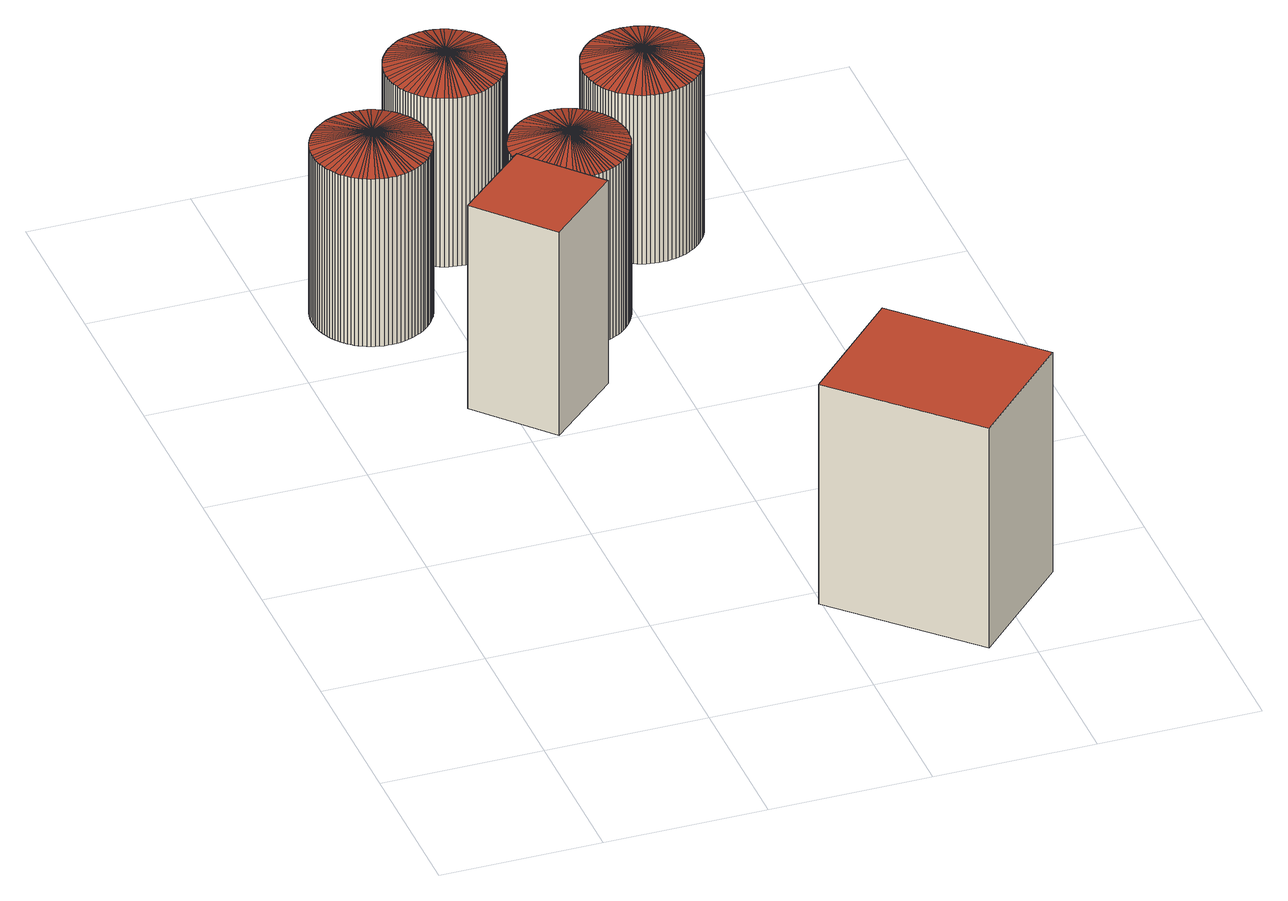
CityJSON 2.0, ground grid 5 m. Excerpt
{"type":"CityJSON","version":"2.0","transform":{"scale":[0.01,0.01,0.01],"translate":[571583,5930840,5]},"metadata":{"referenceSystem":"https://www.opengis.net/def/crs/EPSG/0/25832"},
"CityObjects":{
"building1":{"type":"Building","attributes":{"Grundfläche 2D":"9.975600","Grundhöhe NN":"5.895"},"geometry":[{"type":"Solid","lod":"3","boundaries":[[[[0,1,2,3,4]],[[5,1,0,6]],[[7,1,5,8]],[[1,7,9]],[[10,1,9,11]],[[1,10,12]],[[1,12,13]],[[1,13,14]],[[1,14,15]],[[1,15,16]],[[1,16,17]],[[1,17,18]],[[1,18,19]],[[1,19,20]],[[21,1,20,22]],[[23,1,21,24]],[[1,23,25]],[[1,25,26]],[[27,1,26,28]],[[29,1,27,30]],[[31,1,29,32]],[[33,1,31,34]],[[35,1,33,36]],[[1,35,37]],[[38,1,37,39]],[[40,1,38,41]],[[1,40,42]],[[1,42,43]],[[44,1,43,45]],[[1,44,46]],[[1,46,47]],[[1,47,48]],[[49,1,48,50]],[[51,1,49,52]],[[1,51,53]],[[1,53,54]],[[1,54,55]],[[56,1,55,57]],[[1,56,58]],[[59,1,58,60]],[[1,59,61]],[[62,1,61,63]],[[64,1,62,65]],[[66,1,64,67]],[[68,1,66,69]],[[70,1,68,71]],[[1,70,72]],[[1,72,73]],[[1,73,74]],[[1,74,75]],[[1,75,76]],[[1,76,77]],[[1,77,78]],[[1,78,79]],[[1,79,80]],[[1,80,81]],[[1,81,82]],[[1,82,83]],[[1,83,84]],[[85,1,84,86]],[[87,1,85,88]],[[1,87,89]],[[90,1,89,91]],[[1,90,92]],[[93,1,92,94]],[[95,1,93,96]],[[1,95,2]],[[97,98,4,3]],[[98,99,0,4]],[[99,100,6,0]],[[100,101,5,6]],[[101,102,8,5]],[[103,97,3,2]],[[104,105,90,91]],[[105,106,92,90]],[[106,107,94,92]],[[107,108,93,94]],[[108,109,96,93]],[[109,110,95,96]],[[110,103,2,95]],[[102,111,7,8]],[[111,112,9,7]],[[112,113,11,9]],[[113,114,10,11]],[[114,115,12,10]],[[115,116,13,12]],[[116,117,14,13]],[[117,118,15,14]],[[118,119,16,15]],[[119,120,17,16]],[[120,121,18,17]],[[121,122,19,18]],[[122,123,20,19]],[[123,124,22,20]],[[124,125,21,22]],[[125,126,24,21]],[[126,127,23,24]],[[127,128,25,23]],[[128,129,26,25]],[[129,130,28,26]],[[130,131,27,28]],[[131,132,30,27]],[[132,133,29,30]],[[133,134,32,29]],[[134,135,31,32]],[[135,136,34,31]],[[136,137,33,34]],[[137,138,36,33]],[[138,139,35,36]],[[139,140,37,35]],[[140,141,39,37]],[[141,142,38,39]],[[142,143,41,38]],[[143,144,40,41]],[[144,145,42,40]],[[145,146,43,42]],[[146,147,45,43]],[[147,148,44,45]],[[148,149,46,44]],[[149,150,47,46]],[[150,151,48,47]],[[151,152,50,48]],[[152,153,49,50]],[[153,154,52,49]],[[154,155,51,52]],[[155,156,53,51]],[[156,157,54,53]],[[157,158,55,54]],[[158,159,57,55]],[[159,160,56,57]],[[160,161,58,56]],[[161,162,60,58]],[[162,163,59,60]],[[163,164,61,59]],[[164,165,63,61]],[[165,166,62,63]],[[166,167,65,62]],[[167,168,64,65]],[[168,169,67,64]],[[169,170,66,67]],[[170,171,69,66]],[[171,172,68,69]],[[172,173,71,68]],[[173,174,70,71]],[[174,175,72,70]],[[175,176,73,72]],[[176,177,74,73]],[[177,178,75,74]],[[178,179,76,75]],[[179,180,77,76]],[[180,181,78,77]],[[181,182,79,78]],[[182,183,80,79]],[[183,184,81,80]],[[184,185,82,81]],[[185,186,83,82]],[[186,187,84,83]],[[187,188,86,84]],[[188,189,85,86]],[[189,190,88,85]],[[190,191,87,88]],[[191,192,89,87]],[[192,104,91,89]],[[106,105,104,192,191,190,189,188,187,186,185,184,183,182,181,180,179,178,177,176,175,174,173,172,171,170,169,168,167,166,165,164,163,162,161,160,159,158,157,156,155,154,153,152,151,150,149,148,147,146,145,144,143,142,141,140,139,138,137,136,135,134,133,132,131,130,129,128,127,126,125,124,123,122,121,120,119,118,117,116,115,114,113,112,111,102,101,100,99,98,97,103,110,109,108,107]]]],"semantics":{"surfaces":[{"type":"RoofSurface"},{"type":"WallSurface"},{"type":"GroundSurface"}],"values":[[0,0,0,0,0,0,0,0,0,0,0,0,0,0,0,0,0,0,0,0,0,0,0,0,0,0,0,0,0,0,0,0,0,0,0,0,0,0,0,0,0,0,0,0,0,0,0,0,0,0,0,0,0,0,0,0,0,0,0,0,0,0,0,0,0,0,0,1,1,1,1,1,1,1,1,1,1,1,1,1,1,1,1,1,1,1,1,1,1,1,1,1,1,1,1,1,1,1,1,1,1,1,1,1,1,1,1,1,1,1,1,1,1,1,1,1,1,1,1,1,1,1,1,1,1,1,1,1,1,1,1,1,1,1,1,1,1,1,1,1,1,1,1,1,1,1,1,1,1,1,1,1,1,1,1,1,1,1,1,1,1,1,1,2]]}}]},
"building2":{"type":"Building","attributes":{"Grundfläche 2D":"8.872752","Grundhöhe NN":"5.458"},"geometry":[{"type":"Solid","lod":"3","boundaries":[[[[193,194,195,196]],[[197,198,196,195]],[[198,199,193,196]],[[199,200,194,193]],[[200,197,195,194]],[[200,199,198,197]]]],"semantics":{"surfaces":[{"type":"RoofSurface"},{"type":"WallSurface"},{"type":"GroundSurface"}],"values":[[0,1,1,1,1,2]]}}]},
"building3":{"type":"Building","attributes":{"Grundfläche 2D":"9.975532","Grundhöhe NN":"5.863"},"geometry":[{"type":"Solid","lod":"3","boundaries":[[[[201,202,203,204,205]],[[206,202,201,207]],[[208,202,206,209]],[[202,208,210]],[[211,202,210,212]],[[202,211,213]],[[202,213,214]],[[202,214,215]],[[202,215,216]],[[202,216,217]],[[202,217,218]],[[202,218,219]],[[202,219,220]],[[221,202,220,222]],[[223,202,221,224]],[[225,202,223,226]],[[202,225,227]],[[228,202,227,229]],[[230,202,228,231]],[[232,202,230,233]],[[234,202,232,235]],[[236,202,234,237]],[[202,236,238]],[[239,202,238,240]],[[241,202,239,242]],[[202,241,243]],[[244,202,243,245]],[[202,244,246]],[[202,246,247]],[[202,247,248]],[[202,248,249]],[[250,202,249,251]],[[252,202,250,253]],[[202,252,254]],[[202,254,255]],[[202,255,256]],[[202,256,257]],[[202,257,258]],[[259,202,258,260]],[[202,259,261]],[[202,261,262]],[[263,202,262,264]],[[265,202,263,266]],[[267,202,265,268]],[[269,202,267,270]],[[271,202,269,272]],[[202,271,273]],[[202,273,274]],[[202,274,275]],[[202,275,276]],[[202,276,277]],[[202,277,278]],[[202,278,279]],[[280,202,279,281]],[[202,280,282]],[[283,202,282,284]],[[202,283,285]],[[286,202,285,287]],[[288,202,286,289]],[[202,288,290]],[[291,202,290,292]],[[202,291,293]],[[294,202,293,295]],[[296,202,294,297]],[[202,296,203]],[[298,299,205,204]],[[299,300,201,205]],[[300,301,207,201]],[[301,302,206,207]],[[302,303,209,206]],[[304,298,204,203]],[[305,306,291,292]],[[306,307,293,291]],[[307,308,295,293]],[[308,309,294,295]],[[309,310,297,294]],[[310,311,296,297]],[[311,304,203,296]],[[303,312,208,209]],[[312,313,210,208]],[[313,314,212,210]],[[314,315,211,212]],[[315,316,213,211]],[[316,317,214,213]],[[317,318,215,214]],[[318,319,216,215]],[[319,320,217,216]],[[320,321,218,217]],[[321,322,219,218]],[[322,323,220,219]],[[323,324,222,220]],[[324,325,221,222]],[[325,326,224,221]],[[326,327,223,224]],[[327,328,226,223]],[[328,329,225,226]],[[329,330,227,225]],[[330,331,229,227]],[[331,332,228,229]],[[332,333,231,228]],[[333,334,230,231]],[[334,335,233,230]],[[335,336,232,233]],[[336,337,235,232]],[[337,338,234,235]],[[338,339,237,234]],[[339,340,236,237]],[[340,341,238,236]],[[341,342,240,238]],[[342,343,239,240]],[[343,344,242,239]],[[344,345,241,242]],[[345,346,243,241]],[[346,347,245,243]],[[347,348,244,245]],[[348,349,246,244]],[[349,350,247,246]],[[350,351,248,247]],[[351,352,249,248]],[[352,353,251,249]],[[353,354,250,251]],[[354,355,253,250]],[[355,356,252,253]],[[356,357,254,252]],[[357,358,255,254]],[[358,359,256,255]],[[359,360,257,256]],[[360,361,258,257]],[[361,362,260,258]],[[362,363,259,260]],[[363,364,261,259]],[[364,365,262,261]],[[365,366,264,262]],[[366,367,263,264]],[[367,368,266,263]],[[368,369,265,266]],[[369,370,268,265]],[[370,371,267,268]],[[371,372,270,267]],[[372,373,269,270]],[[373,374,272,269]],[[374,375,271,272]],[[375,376,273,271]],[[376,377,274,273]],[[377,378,275,274]],[[378,379,276,275]],[[379,380,277,276]],[[380,381,278,277]],[[381,382,279,278]],[[382,383,281,279]],[[383,384,280,281]],[[384,385,282,280]],[[385,386,284,282]],[[386,387,283,284]],[[387,388,285,283]],[[388,389,287,285]],[[389,390,286,287]],[[390,391,289,286]],[[391,392,288,289]],[[392,393,290,288]],[[393,305,292,290]],[[393,392,391,390,389,388,387,386,385,384,383,382,381,380,379,378,377,376,375,374,373,372,371,370,369,368,367,366,365,364,363,362,361,360,359,358,357,356,355,354,353,352,351,350,349,348,347,346,345,344,343,342,341,340,339,338,337,336,335,334,333,332,331,330,329,328,327,326,325,324,323,322,321,320,319,318,317,316,315,314,313,312,303,302,301,300,299,298,304,311,310,309,308,307,306,305]]]],"semantics":{"surfaces":[{"type":"RoofSurface"},{"type":"WallSurface"},{"type":"GroundSurface"}],"values":[[0,0,0,0,0,0,0,0,0,0,0,0,0,0,0,0,0,0,0,0,0,0,0,0,0,0,0,0,0,0,0,0,0,0,0,0,0,0,0,0,0,0,0,0,0,0,0,0,0,0,0,0,0,0,0,0,0,0,0,0,0,0,0,0,0,1,1,1,1,1,1,1,1,1,1,1,1,1,1,1,1,1,1,1,1,1,1,1,1,1,1,1,1,1,1,1,1,1,1,1,1,1,1,1,1,1,1,1,1,1,1,1,1,1,1,1,1,1,1,1,1,1,1,1,1,1,1,1,1,1,1,1,1,1,1,1,1,1,1,1,1,1,1,1,1,1,1,1,1,1,1,1,1,1,1,1,1,1,1,1,1,2]]}}]},
"building4":{"type":"Building","attributes":{"Grundfläche 2D":"9.975741","Grundhöhe NN":"5.904"},"geometry":[{"type":"Solid","lod":"3","boundaries":[[[[394,395,396,397,398]],[[395,394,399]],[[400,395,399,401]],[[395,400,402]],[[403,395,402,404]],[[405,395,403,406]],[[395,405,407]],[[395,407,408]],[[395,408,409]],[[395,409,410]],[[395,410,411]],[[395,411,412]],[[395,412,413]],[[414,395,413,415]],[[416,395,414,417]],[[418,395,416,419]],[[395,418,420]],[[421,395,420,422]],[[423,395,421,424]],[[425,395,423,426]],[[427,395,425,428]],[[429,395,427,430]],[[395,429,431]],[[432,395,431,433]],[[395,432,434]],[[395,434,435]],[[436,395,435,437]],[[438,395,436,439]],[[395,438,440]],[[395,440,441]],[[395,441,442]],[[395,442,443]],[[395,443,444]],[[395,444,445]],[[395,445,446]],[[395,446,447]],[[395,447,448]],[[395,448,449]],[[395,449,450]],[[451,395,450,452]],[[395,451,453]],[[454,395,453,455]],[[395,454,456]],[[457,395,456,458]],[[459,395,457,460]],[[461,395,459,462]],[[463,395,461,464]],[[465,395,463,466]],[[395,465,467]],[[395,467,468]],[[395,468,469]],[[395,469,470]],[[395,470,471]],[[395,471,472]],[[395,472,473]],[[395,473,474]],[[395,474,475]],[[395,475,476]],[[395,476,477]],[[395,477,478]],[[395,478,479]],[[395,479,480]],[[395,480,481]],[[482,395,481,483]],[[395,482,484]],[[395,484,485]],[[486,395,485,487]],[[488,395,486,489]],[[396,395,488,490]],[[491,492,398,397]],[[492,493,394,398]],[[493,494,399,394]],[[494,495,401,399]],[[495,496,400,401]],[[497,491,397,396]],[[498,499,485,484]],[[499,500,487,485]],[[500,501,486,487]],[[501,502,489,486]],[[502,503,488,489]],[[503,504,490,488]],[[504,497,396,490]],[[496,505,402,400]],[[505,506,404,402]],[[506,507,403,404]],[[507,508,406,403]],[[508,509,405,406]],[[509,510,407,405]],[[510,511,408,407]],[[511,512,409,408]],[[512,513,410,409]],[[513,514,411,410]],[[514,515,412,411]],[[515,516,413,412]],[[516,517,415,413]],[[517,518,414,415]],[[518,519,417,414]],[[519,520,416,417]],[[520,521,419,416]],[[521,522,418,419]],[[522,523,420,418]],[[523,524,422,420]],[[524,525,421,422]],[[525,526,424,421]],[[526,527,423,424]],[[527,528,426,423]],[[528,529,425,426]],[[529,530,428,425]],[[530,531,427,428]],[[531,532,430,427]],[[532,533,429,430]],[[533,534,431,429]],[[534,535,433,431]],[[535,536,432,433]],[[536,537,434,432]],[[537,538,435,434]],[[538,539,437,435]],[[539,540,436,437]],[[540,541,439,436]],[[541,542,438,439]],[[542,543,440,438]],[[543,544,441,440]],[[544,545,442,441]],[[545,546,443,442]],[[546,547,444,443]],[[547,548,445,444]],[[548,549,446,445]],[[549,550,447,446]],[[550,551,448,447]],[[551,552,449,448]],[[552,553,450,449]],[[553,554,452,450]],[[554,555,451,452]],[[555,556,453,451]],[[556,557,455,453]],[[557,558,454,455]],[[558,559,456,454]],[[559,560,458,456]],[[560,561,457,458]],[[561,562,460,457]],[[562,563,459,460]],[[563,564,462,459]],[[564,565,461,462]],[[565,566,464,461]],[[566,567,463,464]],[[567,568,466,463]],[[568,569,465,466]],[[569,570,467,465]],[[570,571,468,467]],[[571,572,469,468]],[[572,573,470,469]],[[573,574,471,470]],[[574,575,472,471]],[[575,576,473,472]],[[576,577,474,473]],[[577,578,475,474]],[[578,579,476,475]],[[579,580,477,476]],[[580,581,478,477]],[[581,582,479,478]],[[582,583,480,479]],[[583,584,481,480]],[[584,585,483,481]],[[585,586,482,483]],[[586,498,484,482]],[[499,498,586,585,584,583,582,581,580,579,578,577,576,575,574,573,572,571,570,569,568,567,566,565,564,563,562,561,560,559,558,557,556,555,554,553,552,551,550,549,548,547,546,545,544,543,542,541,540,539,538,537,536,535,534,533,532,531,530,529,528,527,526,525,524,523,522,521,520,519,518,517,516,515,514,513,512,511,510,509,508,507,506,505,496,495,494,493,492,491,497,504,503,502,501,500]]]],"semantics":{"surfaces":[{"type":"RoofSurface"},{"type":"WallSurface"},{"type":"GroundSurface"}],"values":[[0,0,0,0,0,0,0,0,0,0,0,0,0,0,0,0,0,0,0,0,0,0,0,0,0,0,0,0,0,0,0,0,0,0,0,0,0,0,0,0,0,0,0,0,0,0,0,0,0,0,0,0,0,0,0,0,0,0,0,0,0,0,0,0,0,0,0,0,0,1,1,1,1,1,1,1,1,1,1,1,1,1,1,1,1,1,1,1,1,1,1,1,1,1,1,1,1,1,1,1,1,1,1,1,1,1,1,1,1,1,1,1,1,1,1,1,1,1,1,1,1,1,1,1,1,1,1,1,1,1,1,1,1,1,1,1,1,1,1,1,1,1,1,1,1,1,1,1,1,1,1,1,1,1,1,1,1,1,1,1,1,1,1,1,1,2]]}}]},
"building5":{"type":"Building","attributes":{"Grundfläche 2D":"23.120200","Grundhöhe NN":"5.020"},"geometry":[{"type":"Solid","lod":"3","boundaries":[[[[587,588,589,590]],[[591,592,590,589]],[[592,593,587,590]],[[593,594,588,587]],[[594,591,589,588]],[[594,593,592,591]]]],"semantics":{"surfaces":[{"type":"RoofSurface"},{"type":"WallSurface"},{"type":"GroundSurface"}],"values":[[0,1,1,1,1,2]]}}]},
"building6":{"type":"Building","attributes":{"Grundfläche 2D":"9.975528","Grundhöhe NN":"5.947"},"geometry":[{"type":"Solid","lod":"3","boundaries":[[[[595,596,597,598]],[[599,595,598,600]],[[601,595,599,602]],[[595,601,603]],[[604,595,603,605]],[[595,604,606]],[[607,595,606,608]],[[595,607,609]],[[595,609,610]],[[595,610,611]],[[595,611,612]],[[595,612,613]],[[595,613,614]],[[615,595,614,616]],[[617,595,615,618]],[[619,595,617,620]],[[621,595,619,622]],[[623,595,621,624]],[[595,623,625]],[[626,595,625,627]],[[595,626,628]],[[629,595,628,630]],[[631,595,629,632]],[[595,631,633]],[[634,595,633,635]],[[636,595,634,637]],[[638,595,636,639]],[[595,638,640]],[[595,640,641]],[[595,641,642]],[[595,642,643]],[[595,643,644]],[[645,595,644,646]],[[595,645,647]],[[595,647,648]],[[649,595,648,650]],[[595,649,651]],[[595,651,652]],[[595,652,653]],[[654,595,653,655]],[[656,595,654,657]],[[658,595,656,659]],[[660,595,658,661]],[[662,595,660,663]],[[664,595,662,665]],[[595,664,666]],[[667,595,666,668]],[[595,667,669]],[[595,669,670]],[[595,670,671]],[[595,671,672]],[[595,672,673]],[[674,595,673,675]],[[676,595,674,677]],[[595,676,678]],[[595,678,679]],[[595,679,680]],[[681,595,680,682]],[[595,681,683]],[[595,683,684]],[[595,684,685]],[[686,595,685,687]],[[688,595,686,689]],[[690,595,688,691]],[[595,690,596]],[[692,693,598,597]],[[693,694,600,598]],[[694,695,599,600]],[[695,696,602,599]],[[696,697,601,602]],[[698,692,597,596]],[[699,700,687,685]],[[700,701,686,687]],[[701,702,689,686]],[[702,703,688,689]],[[703,704,691,688]],[[704,705,690,691]],[[705,698,596,690]],[[697,706,603,601]],[[706,707,605,603]],[[707,708,604,605]],[[708,709,606,604]],[[709,710,608,606]],[[710,711,607,608]],[[711,712,609,607]],[[712,713,610,609]],[[713,714,611,610]],[[714,715,612,611]],[[715,716,613,612]],[[716,717,614,613]],[[717,718,616,614]],[[718,719,615,616]],[[719,720,618,615]],[[720,721,617,618]],[[721,722,620,617]],[[722,723,619,620]],[[723,724,622,619]],[[724,725,621,622]],[[725,726,624,621]],[[726,727,623,624]],[[727,728,625,623]],[[728,729,627,625]],[[729,730,626,627]],[[730,731,628,626]],[[731,732,630,628]],[[732,733,629,630]],[[733,734,632,629]],[[734,735,631,632]],[[735,736,633,631]],[[736,737,635,633]],[[737,738,634,635]],[[738,739,637,634]],[[739,740,636,637]],[[740,741,639,636]],[[741,742,638,639]],[[742,743,640,638]],[[743,744,641,640]],[[744,745,642,641]],[[745,746,643,642]],[[746,747,644,643]],[[747,748,646,644]],[[748,749,645,646]],[[749,750,647,645]],[[750,751,648,647]],[[751,752,650,648]],[[752,753,649,650]],[[753,754,651,649]],[[754,755,652,651]],[[755,756,653,652]],[[756,757,655,653]],[[757,758,654,655]],[[758,759,657,654]],[[759,760,656,657]],[[760,761,659,656]],[[761,762,658,659]],[[762,763,661,658]],[[763,764,660,661]],[[764,765,663,660]],[[765,766,662,663]],[[766,767,665,662]],[[767,768,664,665]],[[768,769,666,664]],[[769,770,668,666]],[[770,771,667,668]],[[771,772,669,667]],[[772,773,670,669]],[[773,774,671,670]],[[774,775,672,671]],[[775,776,673,672]],[[776,777,675,673]],[[777,778,674,675]],[[778,779,677,674]],[[779,780,676,677]],[[780,781,678,676]],[[781,782,679,678]],[[782,783,680,679]],[[783,784,682,680]],[[784,785,681,682]],[[785,786,683,681]],[[786,787,684,683]],[[787,699,685,684]],[[785,784,783,782,781,780,779,778,777,776,775,774,773,772,771,770,769,768,767,766,765,764,763,762,761,760,759,758,757,756,755,754,753,752,751,750,749,748,747,746,745,744,743,742,741,740,739,738,737,736,735,734,733,732,731,730,729,728,727,726,725,724,723,722,721,720,719,718,717,716,715,714,713,712,711,710,709,708,707,706,697,696,695,694,693,692,698,705,704,703,702,701,700,699,787,786]]]],"semantics":{"surfaces":[{"type":"RoofSurface"},{"type":"WallSurface"},{"type":"GroundSurface"}],"values":[[0,0,0,0,0,0,0,0,0,0,0,0,0,0,0,0,0,0,0,0,0,0,0,0,0,0,0,0,0,0,0,0,0,0,0,0,0,0,0,0,0,0,0,0,0,0,0,0,0,0,0,0,0,0,0,0,0,0,0,0,0,0,0,0,0,1,1,1,1,1,1,1,1,1,1,1,1,1,1,1,1,1,1,1,1,1,1,1,1,1,1,1,1,1,1,1,1,1,1,1,1,1,1,1,1,1,1,1,1,1,1,1,1,1,1,1,1,1,1,1,1,1,1,1,1,1,1,1,1,1,1,1,1,1,1,1,1,1,1,1,1,1,1,1,1,1,1,1,1,1,1,1,1,1,1,1,1,1,1,1,1,2]]}}]}
},
"vertices":[
[215,2336,665],[251,2159,714],[244,2339,665],[234,2339,665],[224,2338,665],[194,2331,665],[204,2334,665],[173,2323,665],[184,2327,665],[163,2318,665],[143,2305,665],[153,2312,665],[133,2297,665],[124,2289,665],[116,2280,665],[107,2271,665],[100,2260,665],[93,2249,665],[87,2238,665],[82,2226,665],[78,2214,665],[72,2189,665],[75,2202,665],[70,2164,665],[71,2177,665],[70,2152,665],[71,2140,665],[75,2117,665],[73,2129,665],[82,2096,665],[78,2107,665],[91,2077,665],[86,2086,665],[101,2060,665],[96,2068,665],[113,2044,665],[107,2052,665],[120,2037,665],[136,2022,665],[128,2029,665],[155,2009,665],[145,2015,665],[165,2003,665],[176,1998,665],[199,1990,665],[187,1993,665],[211,1987,665],[224,1984,665],[236,1983,665],[262,1983,665],[249,1983,665],[288,1987,665],[275,1985,665],[300,1990,665],[312,1995,665],[323,1999,665],[345,2011,665],[334,2005,665],[355,2018,665],[372,2033,665],[364,2025,665],[380,2041,665],[394,2058,665],[387,2050,665],[405,2075,665],[399,2067,665],[413,2093,665],[409,2084,665],[420,2112,665],[417,2103,665],[424,2134,665],[422,2123,665],[426,2145,665],[426,2156,665],[426,2168,665],[425,2180,665],[424,2192,665],[421,2204,665],[418,2216,665],[413,2228,665],[408,2240,665],[402,2251,665],[395,2262,665],[387,2272,665],[379,2282,665],[361,2299,665],[370,2291,665],[340,2314,665],[351,2307,665],[330,2320,665],[308,2329,665],[319,2325,665],[297,2333,665],[275,2337,665],[286,2335,665],[254,2339,665],[265,2338,665],[234,2339,89],[224,2338,89],[215,2336,89],[204,2334,89],[194,2331,89],[184,2327,89],[244,2339,89],[319,2325,89],[308,2329,89],[297,2333,89],[286,2335,89],[275,2337,89],[265,2338,89],[254,2339,89],[173,2323,89],[163,2318,89],[153,2312,89],[143,2305,89],[133,2297,89],[124,2289,89],[116,2280,89],[107,2271,89],[100,2260,89],[93,2249,89],[87,2238,89],[82,2226,89],[78,2214,89],[75,2202,89],[72,2189,89],[71,2177,89],[70,2164,89],[70,2152,89],[71,2140,89],[73,2129,89],[75,2117,89],[78,2107,89],[82,2096,89],[86,2086,89],[91,2077,89],[96,2068,89],[101,2060,89],[107,2052,89],[113,2044,89],[120,2037,89],[128,2029,89],[136,2022,89],[145,2015,89],[155,2009,89],[165,2003,89],[176,1998,89],[187,1993,89],[199,1990,89],[211,1987,89],[224,1984,89],[236,1983,89],[249,1983,89],[262,1983,89],[275,1985,89],[288,1987,89],[300,1990,89],[312,1995,89],[323,1999,89],[334,2005,89],[345,2011,89],[355,2018,89],[364,2025,89],[372,2033,89],[380,2041,89],[387,2050,89],[394,2058,89],[399,2067,89],[405,2075,89],[409,2084,89],[413,2093,89],[417,2103,89],[420,2112,89],[422,2123,89],[424,2134,89],[426,2145,89],[426,2156,89],[426,2168,89],[425,2180,89],[424,2192,89],[421,2204,89],[418,2216,89],[413,2228,89],[408,2240,89],[402,2251,89],[395,2262,89],[387,2272,89],[379,2282,89],[370,2291,89],[361,2299,89],[351,2307,89],[340,2314,89],[330,2320,89],
[562,1443,745],[783,1646,745],[584,1864,745],[362,1662,745],[584,1864,46],[362,1662,46],[562,1443,46],[783,1646,46],
[551,2654,665],[587,2477,714],[580,2657,665],[570,2656,665],[561,2655,665],[530,2648,665],[541,2651,665],[509,2640,665],[520,2645,665],[499,2635,665],[479,2622,665],[489,2629,665],[470,2615,665],[460,2607,665],[452,2598,665],[444,2588,665],[436,2578,665],[429,2567,665],[423,2555,665],[418,2543,665],[411,2519,665],[414,2531,665],[407,2494,665],[408,2507,665],[406,2470,665],[406,2482,665],[407,2458,665],[411,2435,665],[409,2446,665],[418,2414,665],[415,2424,665],[427,2395,665],[422,2404,665],[437,2378,665],[432,2386,665],[449,2362,665],[443,2370,665],[456,2354,665],[472,2339,665],[464,2347,665],[491,2326,665],[481,2333,665],[501,2321,665],[523,2311,665],[512,2315,665],[535,2307,665],[547,2304,665],[560,2302,665],[572,2300,665],[598,2301,665],[585,2300,665],[624,2304,665],[611,2302,665],[636,2308,665],[648,2312,665],[659,2317,665],[670,2322,665],[681,2329,665],[700,2343,665],[691,2336,665],[708,2350,665],[716,2359,665],[730,2375,665],[723,2367,665],[741,2393,665],[736,2384,665],[749,2411,665],[745,2402,665],[756,2430,665],[753,2420,665],[760,2451,665],[758,2440,665],[762,2462,665],[762,2474,665],[762,2486,665],[761,2497,665],[760,2509,665],[757,2522,665],[754,2534,665],[744,2557,665],[749,2546,665],[738,2568,665],[724,2590,665],[731,2579,665],[715,2599,665],[697,2617,665],[706,2608,665],[676,2631,665],[687,2624,665],[666,2637,665],[644,2646,665],[655,2642,665],[633,2650,665],[611,2655,665],[622,2653,665],[590,2657,665],[601,2656,665],[570,2656,86],[561,2655,86],[551,2654,86],[541,2651,86],[530,2648,86],[520,2645,86],[580,2657,86],[655,2642,86],[644,2646,86],[633,2650,86],[622,2653,86],[611,2655,86],[601,2656,86],[590,2657,86],[509,2640,86],[499,2635,86],[489,2629,86],[479,2622,86],[470,2615,86],[460,2607,86],[452,2598,86],[444,2588,86],[436,2578,86],[429,2567,86],[423,2555,86],[418,2543,86],[414,2531,86],[411,2519,86],[408,2507,86],[407,2494,86],[406,2482,86],[406,2470,86],[407,2458,86],[409,2446,86],[411,2435,86],[415,2424,86],[418,2414,86],[422,2404,86],[427,2395,86],[432,2386,86],[437,2378,86],[443,2370,86],[449,2362,86],[456,2354,86],[464,2347,86],[472,2339,86],[481,2333,86],[491,2326,86],[501,2321,86],[512,2315,86],[523,2311,86],[535,2307,86],[547,2304,86],[560,2302,86],[572,2300,86],[585,2300,86],[598,2301,86],[611,2302,86],[624,2304,86],[636,2308,86],[648,2312,86],[659,2317,86],[670,2322,86],[681,2329,86],[691,2336,86],[700,2343,86],[708,2350,86],[716,2359,86],[723,2367,86],[730,2375,86],[736,2384,86],[741,2393,86],[745,2402,86],[749,2411,86],[753,2420,86],[756,2430,86],[758,2440,86],[760,2451,86],[762,2462,86],[762,2474,86],[762,2486,86],[761,2497,86],[760,2509,86],[757,2522,86],[754,2534,86],[749,2546,86],[744,2557,86],[738,2568,86],[731,2579,86],[724,2590,86],[715,2599,86],[706,2608,86],[697,2617,86],[687,2624,86],[676,2631,86],[666,2637,86],
[744,2137,675],[780,1961,724],[774,2141,675],[764,2140,675],[754,2139,675],[734,2135,675],[713,2129,675],[724,2132,675],[703,2124,675],[683,2113,675],[693,2119,675],[663,2099,675],[673,2106,675],[654,2090,675],[645,2081,675],[637,2072,675],[630,2061,675],[623,2050,675],[617,2039,675],[612,2027,675],[604,2003,675],[608,2015,675],[600,1978,675],[602,1990,675],[600,1954,675],[600,1966,675],[601,1942,675],[605,1919,675],[603,1930,675],[612,1897,675],[608,1908,675],[620,1878,675],[616,1888,675],[631,1861,675],[626,1870,675],[643,1846,675],[637,1853,675],[650,1838,675],[666,1823,675],[658,1830,675],[675,1817,675],[685,1810,675],[706,1799,675],[695,1804,675],[729,1791,675],[717,1795,675],[741,1788,675],[753,1786,675],[766,1784,675],[779,1784,675],[792,1784,675],[805,1786,675],[817,1788,675],[829,1792,675],[841,1796,675],[853,1801,675],[864,1806,675],[884,1819,675],[874,1812,675],[894,1827,675],[910,1842,675],[902,1834,675],[917,1851,675],[929,1868,675],[923,1859,675],[939,1886,675],[934,1877,675],[946,1904,675],[943,1894,675],[952,1924,675],[949,1914,675],[955,1946,675],[954,1935,675],[956,1958,675],[956,1969,675],[955,1981,675],[953,1993,675],[951,2005,675],[947,2017,675],[943,2029,675],[938,2041,675],[932,2052,675],[925,2063,675],[917,2074,675],[909,2083,675],[900,2092,675],[890,2101,675],[880,2108,675],[859,2121,675],[870,2115,675],[848,2126,675],[837,2130,675],[816,2137,675],[826,2134,675],[794,2140,675],[805,2138,675],[784,2140,675],[764,2140,90],[754,2139,90],[744,2137,90],[734,2135,90],[724,2132,90],[713,2129,90],[774,2141,90],[848,2126,90],[837,2130,90],[826,2134,90],[816,2137,90],[805,2138,90],[794,2140,90],[784,2140,90],[703,2124,90],[693,2119,90],[683,2113,90],[673,2106,90],[663,2099,90],[654,2090,90],[645,2081,90],[637,2072,90],[630,2061,90],[623,2050,90],[617,2039,90],[612,2027,90],[608,2015,90],[604,2003,90],[602,1990,90],[600,1978,90],[600,1966,90],[600,1954,90],[601,1942,90],[603,1930,90],[605,1919,90],[608,1908,90],[612,1897,90],[616,1888,90],[620,1878,90],[626,1870,90],[631,1861,90],[637,1853,90],[643,1846,90],[650,1838,90],[658,1830,90],[666,1823,90],[675,1817,90],[685,1810,90],[695,1804,90],[706,1799,90],[717,1795,90],[729,1791,90],[741,1788,90],[753,1786,90],[766,1784,90],[779,1784,90],[792,1784,90],[805,1786,90],[817,1788,90],[829,1792,90],[841,1796,90],[853,1801,90],[864,1806,90],[874,1812,90],[884,1819,90],[894,1827,90],[902,1834,90],[910,1842,90],[917,1851,90],[923,1859,90],[929,1868,90],[934,1877,90],[939,1886,90],[943,1894,90],[946,1904,90],[949,1914,90],[952,1924,90],[954,1935,90],[955,1946,90],[956,1958,90],[956,1969,90],[955,1981,90],[953,1993,90],[951,2005,90],[947,2017,90],[943,2029,90],[938,2041,90],[932,2052,90],[925,2063,90],[917,2074,90],[909,2083,90],[900,2092,90],[890,2101,90],[880,2108,90],[870,2115,90],[859,2121,90],
[1374,67,758],[1676,373,758],[1294,751,758],[992,444,758],[1294,751,2],[992,444,2],[1374,67,2],[1676,373,2],
[1119,2288,724],[1112,2468,675],[1102,2468,675],[1093,2467,675],[1072,2463,675],[1083,2465,675],[1052,2456,675],[1062,2460,675],[1042,2452,675],[1021,2441,675],[1031,2446,675],[1011,2434,675],[992,2418,675],[1002,2426,675],[984,2409,675],[976,2399,675],[968,2389,675],[961,2378,675],[955,2367,675],[950,2355,675],[943,2330,675],[946,2343,675],[939,2306,675],[940,2318,675],[938,2281,675],[938,2293,675],[941,2258,675],[939,2269,675],[947,2236,675],[944,2246,675],[950,2225,675],[959,2206,675],[954,2215,675],[964,2197,675],[975,2181,675],[969,2189,675],[989,2166,675],[981,2173,675],[996,2158,675],[1014,2144,675],[1005,2151,675],[1033,2132,675],[1023,2138,675],[1056,2122,675],[1044,2127,675],[1067,2118,675],[1079,2116,675],[1092,2113,675],[1105,2112,675],[1117,2112,675],[1143,2114,675],[1130,2112,675],[1156,2116,675],[1168,2119,675],[1192,2128,675],[1180,2123,675],[1203,2134,675],[1213,2140,675],[1223,2147,675],[1241,2162,675],[1232,2154,675],[1255,2178,675],[1248,2170,675],[1268,2196,675],[1262,2187,675],[1277,2213,675],[1273,2204,675],[1285,2232,675],[1281,2222,675],[1290,2252,675],[1288,2241,675],[1293,2263,675],[1294,2285,675],[1294,2274,675],[1294,2297,675],[1294,2309,675],[1292,2321,675],[1289,2333,675],[1286,2345,675],[1276,2369,675],[1281,2357,675],[1263,2391,675],[1270,2380,675],[1256,2401,675],[1247,2411,675],[1238,2420,675],[1219,2436,675],[1229,2428,675],[1208,2442,675],[1198,2449,675],[1187,2454,675],[1165,2461,675],[1176,2458,675],[1143,2466,675],[1154,2464,675],[1122,2468,675],[1133,2467,675],[1102,2468,95],[1093,2467,95],[1083,2465,95],[1072,2463,95],[1062,2460,95],[1052,2456,95],[1112,2468,95],[1187,2454,95],[1176,2458,95],[1165,2461,95],[1154,2464,95],[1143,2466,95],[1133,2467,95],[1122,2468,95],[1042,2452,95],[1031,2446,95],[1021,2441,95],[1011,2434,95],[1002,2426,95],[992,2418,95],[984,2409,95],[976,2399,95],[968,2389,95],[961,2378,95],[955,2367,95],[950,2355,95],[946,2343,95],[943,2330,95],[940,2318,95],[939,2306,95],[938,2293,95],[938,2281,95],[939,2269,95],[941,2258,95],[944,2246,95],[947,2236,95],[950,2225,95],[954,2215,95],[959,2206,95],[964,2197,95],[969,2189,95],[975,2181,95],[981,2173,95],[989,2166,95],[996,2158,95],[1005,2151,95],[1014,2144,95],[1023,2138,95],[1033,2132,95],[1044,2127,95],[1056,2122,95],[1067,2118,95],[1079,2116,95],[1092,2113,95],[1105,2112,95],[1117,2112,95],[1130,2112,95],[1143,2114,95],[1156,2116,95],[1168,2119,95],[1180,2123,95],[1192,2128,95],[1203,2134,95],[1213,2140,95],[1223,2147,95],[1232,2154,95],[1241,2162,95],[1248,2170,95],[1255,2178,95],[1262,2187,95],[1268,2196,95],[1273,2204,95],[1277,2213,95],[1281,2222,95],[1285,2232,95],[1288,2241,95],[1290,2252,95],[1293,2263,95],[1294,2274,95],[1294,2285,95],[1294,2297,95],[1294,2309,95],[1292,2321,95],[1289,2333,95],[1286,2345,95],[1281,2357,95],[1276,2369,95],[1270,2380,95],[1263,2391,95],[1256,2401,95],[1247,2411,95],[1238,2420,95],[1229,2428,95],[1219,2436,95],[1208,2442,95],[1198,2449,95]
]}
